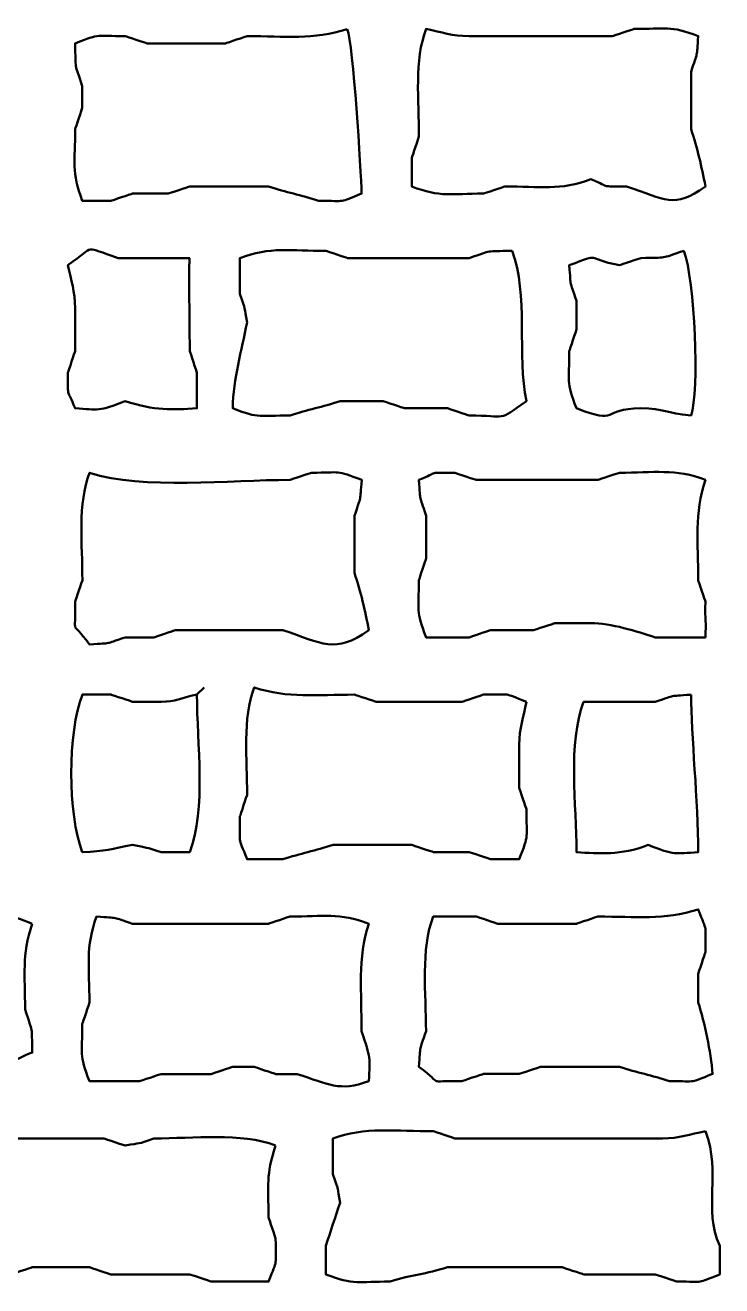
# Model space of a CAD drawing. Header units: centimetres. Extents: x -20.5 to 19.2, y -15.1 to 14.2.
# Drawn here: x -0.282 to 0.541, y -14.37 to -12.878 of the extents above; entities that cross this region are included whole.
import ezdxf

# ---------------------------------------------------------------- set-up
doc = ezdxf.new("R2010")
doc.units = ezdxf.units.CM
doc.header["$MEASUREMENT"] = 0
doc.layers.add('layer 1', color=7, linetype='Continuous')

msp = doc.modelspace()

# ---------------------------------------------------------------- linework, layer by layer
at = {"layer": 'layer 1', "color": 225, "lineweight": 50}
for points, knots in [([(0.09855, -12.8825), (0.05833, -12.89555), (0.02488, -12.89098), (-0.02005, -12.89098), (-0.02005, -12.89098), (-0.02055, -12.89118), (-0.04403, -12.89893), (-0.04545, -12.89945), (-0.04545, -12.89945), (-0.04545, -12.89945), (-0.13863, -12.89944), (-0.13863, -12.89944), (-0.13863, -12.89944), (-0.13913, -12.89924), (-0.16261, -12.89149), (-0.16403, -12.89097), (-0.16403, -12.89097), (-0.1998, -12.89098), (-0.19223, -12.88737), (-0.22333, -12.89944), (-0.22333, -12.89944), (-0.22263, -12.93276), (-0.22456, -12.92036), (-0.21486, -12.95026), (-0.21486, -12.95026), (-0.21486, -12.95026), (-0.21486, -12.97567), (-0.21486, -12.97567), (-0.21486, -12.97567), (-0.21506, -12.97617), (-0.22282, -12.99966), (-0.22333, -13.00108), (-0.22333, -13.00108), (-0.22333, -13.03946), (-0.22807, -13.05173), (-0.21486, -13.08578), (-0.21486, -13.08578), (-0.21486, -13.08578), (-0.18097, -13.08579), (-0.18097, -13.08579), (-0.18097, -13.08579), (-0.18047, -13.08558), (-0.15699, -13.07783), (-0.15557, -13.07732), (-0.15557, -13.07732), (-0.15557, -13.07732), (-0.11322, -13.07731), (-0.11322, -13.07731), (-0.11322, -13.07731), (-0.11272, -13.07711), (-0.08923, -13.06935), (-0.08781, -13.06885), (-0.08781, -13.06885), (-0.08781, -13.06885), (-0.02851, -13.06885), (-0.02851, -13.06885), (-0.02851, -13.06885), (-0.02851, -13.06885), (-0.02005, -13.06885), (-0.02005, -13.06885), (-0.02005, -13.06885), (-0.02005, -13.06885), (0.00536, -13.06885), (0.00536, -13.06885), (0.00536, -13.06885), (0.02644, -13.07567), (0.04357, -13.07895), (0.06466, -13.08579), (0.06466, -13.08579), (0.09948, -13.08579), (0.08649, -13.08856), (0.11548, -13.07731), (0.11548, -13.07731), (0.11488, -13.05072), (0.10536, -12.90007), (0.09855, -12.8825)], [0, 0, 0, 0, 0.05, 0.05, 0.05, 0.05, 0.1, 0.1, 0.1, 0.1, 0.15, 0.15, 0.15, 0.15, 0.2, 0.2, 0.2, 0.2, 0.25, 0.25, 0.25, 0.25, 0.3, 0.3, 0.3, 0.3, 0.35, 0.35, 0.35, 0.35, 0.4, 0.4, 0.4, 0.4, 0.45, 0.45, 0.45, 0.45, 0.5, 0.5, 0.5, 0.5, 0.55, 0.55, 0.55, 0.55, 0.6, 0.6, 0.6, 0.6, 0.65, 0.65, 0.65, 0.65, 0.7, 0.7, 0.7, 0.7, 0.75, 0.75, 0.75, 0.75, 0.8, 0.8, 0.8, 0.8, 0.85, 0.85, 0.85, 0.85, 0.9, 0.9, 0.9, 0.9, 1, 1, 1, 1]), ([(0.50514, -13.00105), (0.50514, -13.00105), (0.50515, -12.97564), (0.50515, -12.97564), (0.50515, -12.97564), (0.50515, -12.97564), (0.50515, -12.95869), (0.50515, -12.95869), (0.50515, -12.95869), (0.50515, -12.95869), (0.50515, -12.93328), (0.50515, -12.93328), (0.50515, -12.93328), (0.51339, -12.90842), (0.51156, -12.91771), (0.51361, -12.89095), (0.51361, -12.89095), (0.48025, -12.87799), (0.47493, -12.88247), (0.43737, -12.88247), (0.43737, -12.88247), (0.43687, -12.88268), (0.41338, -12.89044), (0.41196, -12.89094), (0.41196, -12.89094), (0.41196, -12.89094), (0.33573, -12.89094), (0.33573, -12.89094), (0.33573, -12.89094), (0.33573, -12.89094), (0.24255, -12.89094), (0.24255, -12.89094), (0.24255, -12.89094), (0.22224, -12.89094), (0.2105, -12.88603), (0.19174, -12.88247), (0.19174, -12.88247), (0.17757, -12.91901), (0.18326, -12.96745), (0.18326, -13.00952), (0.18326, -13.00952), (0.18306, -13.01002), (0.17531, -13.03352), (0.1748, -13.03493), (0.1748, -13.03493), (0.1748, -13.03493), (0.1748, -13.06881), (0.1748, -13.06881), (0.1748, -13.06881), (0.20884, -13.08204), (0.22112, -13.07729), (0.2595, -13.07728), (0.2595, -13.07728), (0.26, -13.07708), (0.2835, -13.06933), (0.28491, -13.06881), (0.28491, -13.06881), (0.32498, -13.06882), (0.35151, -13.07395), (0.38655, -13.06035), (0.38655, -13.06035), (0.41361, -13.07108), (0.39464, -13.06807), (0.42891, -13.06881), (0.42891, -13.06881), (0.4755, -13.08393), (0.48389, -13.09603), (0.52208, -13.06881), (0.52208, -13.06881), (0.51751, -13.04463), (0.51256, -13.02391), (0.50514, -13.00105)], [0, 0, 0, 0, 0.0526316, 0.0526316, 0.0526316, 0.0526316, 0.1052632, 0.1052632, 0.1052632, 0.1052632, 0.1578947, 0.1578947, 0.1578947, 0.1578947, 0.2105263, 0.2105263, 0.2105263, 0.2105263, 0.2631579, 0.2631579, 0.2631579, 0.2631579, 0.3157895, 0.3157895, 0.3157895, 0.3157895, 0.3684211, 0.3684211, 0.3684211, 0.3684211, 0.4210526, 0.4210526, 0.4210526, 0.4210526, 0.4736842, 0.4736842, 0.4736842, 0.4736842, 0.5263158, 0.5263158, 0.5263158, 0.5263158, 0.5789474, 0.5789474, 0.5789474, 0.5789474, 0.6315789, 0.6315789, 0.6315789, 0.6315789, 0.6842105, 0.6842105, 0.6842105, 0.6842105, 0.7368421, 0.7368421, 0.7368421, 0.7368421, 0.7894737, 0.7894737, 0.7894737, 0.7894737, 0.8421053, 0.8421053, 0.8421053, 0.8421053, 0.8947368, 0.8947368, 0.8947368, 0.8947368, 1, 1, 1, 1]), ([(-0.08783, -13.15352), (-0.08783, -13.15352), (-0.17254, -13.15352), (-0.17254, -13.15352), (-0.17254, -13.15352), (-0.21471, -13.13984), (-0.19744, -13.13749), (-0.23183, -13.16198), (-0.23183, -13.16198), (-0.22829, -13.18076), (-0.22338, -13.19249), (-0.22337, -13.2128), (-0.22337, -13.2128), (-0.22337, -13.2128), (-0.22338, -13.22127), (-0.22338, -13.22127), (-0.22338, -13.22127), (-0.22338, -13.22127), (-0.22337, -13.26362), (-0.22337, -13.26362), (-0.22337, -13.26362), (-0.22358, -13.26412), (-0.23132, -13.28762), (-0.23183, -13.28903), (-0.23183, -13.28903), (-0.23183, -13.32307), (-0.23331, -13.30577), (-0.22337, -13.33138), (-0.22337, -13.33138), (-0.19577, -13.33313), (-0.19562, -13.33514), (-0.16407, -13.32291), (-0.16407, -13.32291), (-0.12932, -13.33417), (-0.10833, -13.33323), (-0.07936, -13.33138), (-0.07936, -13.33138), (-0.07936, -13.33138), (-0.07937, -13.28903), (-0.07937, -13.28903), (-0.07937, -13.28903), (-0.07957, -13.28852), (-0.08732, -13.26504), (-0.08783, -13.26362), (-0.08783, -13.26362), (-0.08783, -13.24417), (-0.08919, -13.15606), (-0.08783, -13.15352)], [0, 0, 0, 0, 0.0769231, 0.0769231, 0.0769231, 0.0769231, 0.1538462, 0.1538462, 0.1538462, 0.1538462, 0.2307692, 0.2307692, 0.2307692, 0.2307692, 0.3076923, 0.3076923, 0.3076923, 0.3076923, 0.3846154, 0.3846154, 0.3846154, 0.3846154, 0.4615385, 0.4615385, 0.4615385, 0.4615385, 0.5384615, 0.5384615, 0.5384615, 0.5384615, 0.6153846, 0.6153846, 0.6153846, 0.6153846, 0.6923077, 0.6923077, 0.6923077, 0.6923077, 0.7692308, 0.7692308, 0.7692308, 0.7692308, 0.8461538, 0.8461538, 0.8461538, 0.8461538, 1, 1, 1, 1]), ([(0.29334, -13.14501), (0.26003, -13.14572), (0.27242, -13.14378), (0.24252, -13.15349), (0.24252, -13.15349), (0.24252, -13.15349), (0.20864, -13.15348), (0.20864, -13.15348), (0.20864, -13.15348), (0.20864, -13.15348), (0.20018, -13.15348), (0.20018, -13.15348), (0.20018, -13.15348), (0.20018, -13.15348), (0.09853, -13.15348), (0.09853, -13.15348), (0.09853, -13.15348), (0.09803, -13.15327), (0.07453, -13.14552), (0.07312, -13.14501), (0.07312, -13.14501), (0.03305, -13.145), (0.00652, -13.13987), (-0.02852, -13.15348), (-0.02852, -13.15348), (-0.02852, -13.15348), (-0.02852, -13.19582), (-0.02852, -13.19582), (-0.02852, -13.19582), (-0.02105, -13.21664), (-0.02379, -13.21036), (-0.02006, -13.2297), (-0.02006, -13.2297), (-0.02651, -13.26385), (-0.03622, -13.29525), (-0.037, -13.33135), (-0.037, -13.33135), (-0.00458, -13.34394), (-0.00591, -13.33981), (0.03077, -13.33982), (0.03077, -13.33982), (0.05184, -13.33298), (0.06898, -13.32972), (0.09007, -13.32289), (0.09007, -13.32289), (0.09007, -13.32289), (0.14089, -13.32288), (0.14089, -13.32288), (0.14089, -13.32288), (0.14139, -13.32308), (0.16488, -13.33084), (0.1663, -13.33136), (0.1663, -13.33136), (0.1663, -13.33136), (0.21711, -13.33135), (0.21711, -13.33135), (0.21711, -13.33135), (0.21762, -13.33155), (0.2411, -13.33931), (0.24251, -13.33982), (0.24251, -13.33982), (0.28911, -13.33981), (0.27492, -13.34806), (0.31029, -13.32289), (0.31029, -13.32289), (0.29909, -13.26952), (0.31308, -13.19585), (0.29334, -13.14501)], [0, 0, 0, 0, 0.0555556, 0.0555556, 0.0555556, 0.0555556, 0.1111111, 0.1111111, 0.1111111, 0.1111111, 0.1666667, 0.1666667, 0.1666667, 0.1666667, 0.2222222, 0.2222222, 0.2222222, 0.2222222, 0.2777778, 0.2777778, 0.2777778, 0.2777778, 0.3333333, 0.3333333, 0.3333333, 0.3333333, 0.3888889, 0.3888889, 0.3888889, 0.3888889, 0.4444444, 0.4444444, 0.4444444, 0.4444444, 0.5, 0.5, 0.5, 0.5, 0.5555556, 0.5555556, 0.5555556, 0.5555556, 0.6111111, 0.6111111, 0.6111111, 0.6111111, 0.6666667, 0.6666667, 0.6666667, 0.6666667, 0.7222222, 0.7222222, 0.7222222, 0.7222222, 0.7777778, 0.7777778, 0.7777778, 0.7777778, 0.8333333, 0.8333333, 0.8333333, 0.8333333, 0.8888889, 0.8888889, 0.8888889, 0.8888889, 1, 1, 1, 1]), ([(0.49663, -13.14501), (0.46672, -13.15471), (0.47911, -13.15277), (0.44581, -13.15349), (0.44581, -13.15349), (0.44531, -13.15369), (0.42182, -13.16145), (0.42039, -13.16195), (0.42039, -13.16195), (0.37724, -13.1538), (0.40165, -13.14711), (0.3611, -13.16195), (0.3611, -13.16195), (0.36339, -13.19104), (0.3608, -13.17722), (0.36958, -13.2043), (0.36958, -13.2043), (0.36958, -13.2043), (0.36958, -13.23818), (0.36958, -13.23818), (0.36958, -13.23818), (0.36937, -13.23868), (0.36162, -13.26218), (0.3611, -13.26358), (0.3611, -13.26358), (0.36109, -13.30026), (0.35699, -13.29893), (0.36957, -13.33136), (0.36957, -13.33136), (0.42119, -13.3514), (0.39743, -13.33137), (0.44581, -13.33136), (0.44581, -13.33136), (0.47446, -13.33136), (0.4744, -13.33747), (0.50511, -13.33983), (0.50511, -13.33983), (0.51518, -13.31235), (0.50953, -13.17824), (0.49663, -13.14501)], [0, 0, 0, 0, 0.0909091, 0.0909091, 0.0909091, 0.0909091, 0.1818182, 0.1818182, 0.1818182, 0.1818182, 0.2727273, 0.2727273, 0.2727273, 0.2727273, 0.3636364, 0.3636364, 0.3636364, 0.3636364, 0.4545455, 0.4545455, 0.4545455, 0.4545455, 0.5454545, 0.5454545, 0.5454545, 0.5454545, 0.6363636, 0.6363636, 0.6363636, 0.6363636, 0.7272727, 0.7272727, 0.7272727, 0.7272727, 0.8181818, 0.8181818, 0.8181818, 0.8181818, 1, 1, 1, 1]), ([(0.10706, -13.52619), (0.10706, -13.52619), (0.10706, -13.50078), (0.10706, -13.50078), (0.10706, -13.50078), (0.10706, -13.50078), (0.10706, -13.48384), (0.10706, -13.48384), (0.10706, -13.48384), (0.10706, -13.48384), (0.10706, -13.45843), (0.10706, -13.45843), (0.10706, -13.45843), (0.1153, -13.43357), (0.11348, -13.44284), (0.11553, -13.41608), (0.11553, -13.41608), (0.08444, -13.40401), (0.09202, -13.40762), (0.05623, -13.40761), (0.05623, -13.40761), (0.05573, -13.40781), (0.03224, -13.41557), (0.03082, -13.41608), (0.03082, -13.41608), (-0.04059, -13.41607), (-0.14308, -13.42813), (-0.20634, -13.40762), (-0.20634, -13.40762), (-0.22053, -13.44415), (-0.21481, -13.49259), (-0.21481, -13.53467), (-0.21481, -13.53467), (-0.21502, -13.53517), (-0.22277, -13.55866), (-0.22329, -13.56008), (-0.22329, -13.56008), (-0.22228, -13.60557), (-0.22957, -13.57831), (-0.20634, -13.6109), (-0.20634, -13.6109), (-0.17726, -13.6086), (-0.19108, -13.6112), (-0.164, -13.60241), (-0.164, -13.60241), (-0.164, -13.60241), (-0.13011, -13.60242), (-0.13011, -13.60242), (-0.13011, -13.60242), (-0.12961, -13.60222), (-0.10614, -13.59445), (-0.10471, -13.59395), (-0.10471, -13.59395), (-0.10471, -13.59395), (-0.05389, -13.59395), (-0.05389, -13.59395), (-0.05389, -13.59395), (-0.05389, -13.59395), (-0.00307, -13.59394), (-0.00307, -13.59394), (-0.00307, -13.59394), (-0.00307, -13.59394), (0.02233, -13.59395), (0.02233, -13.59395), (0.02233, -13.59395), (0.06941, -13.60921), (0.08354, -13.62275), (0.12397, -13.59395), (0.12397, -13.59395), (0.11942, -13.56978), (0.11445, -13.54906), (0.10706, -13.52619)], [0, 0, 0, 0, 0.0526316, 0.0526316, 0.0526316, 0.0526316, 0.1052632, 0.1052632, 0.1052632, 0.1052632, 0.1578947, 0.1578947, 0.1578947, 0.1578947, 0.2105263, 0.2105263, 0.2105263, 0.2105263, 0.2631579, 0.2631579, 0.2631579, 0.2631579, 0.3157895, 0.3157895, 0.3157895, 0.3157895, 0.3684211, 0.3684211, 0.3684211, 0.3684211, 0.4210526, 0.4210526, 0.4210526, 0.4210526, 0.4736842, 0.4736842, 0.4736842, 0.4736842, 0.5263158, 0.5263158, 0.5263158, 0.5263158, 0.5789474, 0.5789474, 0.5789474, 0.5789474, 0.6315789, 0.6315789, 0.6315789, 0.6315789, 0.6842105, 0.6842105, 0.6842105, 0.6842105, 0.7368421, 0.7368421, 0.7368421, 0.7368421, 0.7894737, 0.7894737, 0.7894737, 0.7894737, 0.8421053, 0.8421053, 0.8421053, 0.8421053, 0.8947368, 0.8947368, 0.8947368, 0.8947368, 1, 1, 1, 1]), ([(0.52204, -13.5601), (0.52184, -13.5596), (0.51408, -13.53609), (0.51357, -13.53469), (0.51357, -13.53469), (0.51356, -13.48978), (0.50901, -13.45633), (0.52204, -13.41609), (0.52204, -13.41609), (0.48699, -13.40249), (0.46047, -13.40763), (0.42038, -13.40764), (0.42038, -13.40764), (0.41988, -13.40784), (0.3964, -13.41558), (0.39499, -13.41609), (0.39499, -13.41609), (0.39499, -13.41609), (0.29333, -13.41609), (0.29333, -13.41609), (0.29333, -13.41609), (0.29333, -13.41609), (0.25098, -13.4161), (0.25098, -13.4161), (0.25098, -13.4161), (0.25048, -13.4159), (0.227, -13.40814), (0.22559, -13.40763), (0.22559, -13.40763), (0.19154, -13.40764), (0.20883, -13.40616), (0.18323, -13.4161), (0.18323, -13.4161), (0.18552, -13.44519), (0.18293, -13.43137), (0.1917, -13.45846), (0.1917, -13.45846), (0.1917, -13.45846), (0.1917, -13.50927), (0.1917, -13.50927), (0.1917, -13.50927), (0.1915, -13.50978), (0.18374, -13.53326), (0.18323, -13.53468), (0.18323, -13.53468), (0.18323, -13.57136), (0.17912, -13.57002), (0.1917, -13.60245), (0.1917, -13.60245), (0.1917, -13.60245), (0.24252, -13.60244), (0.24252, -13.60244), (0.24252, -13.60244), (0.24302, -13.60223), (0.26651, -13.59449), (0.26793, -13.59397), (0.26793, -13.59397), (0.26793, -13.59397), (0.31875, -13.59396), (0.31875, -13.59396), (0.31875, -13.59396), (0.31925, -13.59376), (0.34274, -13.58602), (0.34416, -13.58551), (0.34416, -13.58551), (0.34416, -13.58551), (0.3865, -13.5855), (0.3865, -13.5855), (0.3865, -13.5855), (0.41037, -13.58551), (0.44116, -13.59546), (0.46274, -13.60244), (0.46274, -13.60244), (0.46274, -13.60244), (0.52204, -13.60245), (0.52204, -13.60245), (0.52204, -13.60245), (0.5233, -13.58319), (0.52144, -13.58406), (0.52204, -13.5601)], [0, 0, 0, 0, 0.047619, 0.047619, 0.047619, 0.047619, 0.0952381, 0.0952381, 0.0952381, 0.0952381, 0.1428571, 0.1428571, 0.1428571, 0.1428571, 0.1904762, 0.1904762, 0.1904762, 0.1904762, 0.2380952, 0.2380952, 0.2380952, 0.2380952, 0.2857143, 0.2857143, 0.2857143, 0.2857143, 0.3333333, 0.3333333, 0.3333333, 0.3333333, 0.3809524, 0.3809524, 0.3809524, 0.3809524, 0.4285714, 0.4285714, 0.4285714, 0.4285714, 0.4761905, 0.4761905, 0.4761905, 0.4761905, 0.5238095, 0.5238095, 0.5238095, 0.5238095, 0.5714286, 0.5714286, 0.5714286, 0.5714286, 0.6190476, 0.6190476, 0.6190476, 0.6190476, 0.6666667, 0.6666667, 0.6666667, 0.6666667, 0.7142857, 0.7142857, 0.7142857, 0.7142857, 0.7619048, 0.7619048, 0.7619048, 0.7619048, 0.8095238, 0.8095238, 0.8095238, 0.8095238, 0.8571429, 0.8571429, 0.8571429, 0.8571429, 0.9047619, 0.9047619, 0.9047619, 0.9047619, 1, 1, 1, 1]), ([(-0.07933, -13.67015), (-0.10019, -13.67418), (-0.10377, -13.67862), (-0.12168, -13.67863), (-0.12168, -13.67863), (-0.12168, -13.67863), (-0.15556, -13.67862), (-0.15556, -13.67862), (-0.15556, -13.67862), (-0.15606, -13.67842), (-0.17956, -13.67067), (-0.18096, -13.67016), (-0.18096, -13.67016), (-0.18096, -13.67016), (-0.21485, -13.67015), (-0.21485, -13.67015), (-0.21485, -13.67015), (-0.23226, -13.71504), (-0.23226, -13.81163), (-0.21486, -13.8565), (-0.21486, -13.8565), (-0.18844, -13.8559), (-0.17941, -13.85254), (-0.15556, -13.84803), (-0.15556, -13.84803), (-0.13736, -13.85186), (-0.141, -13.8501), (-0.12168, -13.8565), (-0.12168, -13.8565), (-0.12168, -13.8565), (-0.0878, -13.85651), (-0.0878, -13.85651), (-0.0878, -13.85651), (-0.06791, -13.80529), (-0.07933, -13.7282), (-0.07933, -13.67015), (-0.07933, -13.67015), (-0.07933, -13.67015), (-0.07087, -13.66168), (-0.07087, -13.66168)], [0, 0, 0, 0, 0.0909091, 0.0909091, 0.0909091, 0.0909091, 0.1818182, 0.1818182, 0.1818182, 0.1818182, 0.2727273, 0.2727273, 0.2727273, 0.2727273, 0.3636364, 0.3636364, 0.3636364, 0.3636364, 0.4545455, 0.4545455, 0.4545455, 0.4545455, 0.5454545, 0.5454545, 0.5454545, 0.5454545, 0.6363636, 0.6363636, 0.6363636, 0.6363636, 0.7272727, 0.7272727, 0.7272727, 0.7272727, 0.8181818, 0.8181818, 0.8181818, 0.8181818, 1, 1, 1, 1]), ([(0.31035, -13.67865), (0.28138, -13.6674), (0.29435, -13.67018), (0.25953, -13.67018), (0.25953, -13.67018), (0.25903, -13.67038), (0.23553, -13.67815), (0.23412, -13.67865), (0.23412, -13.67865), (0.23412, -13.67865), (0.20872, -13.67866), (0.20872, -13.67866), (0.20872, -13.67866), (0.20872, -13.67866), (0.13248, -13.67866), (0.13248, -13.67866), (0.13248, -13.67866), (0.13198, -13.67846), (0.10849, -13.67069), (0.10706, -13.67019), (0.10706, -13.67019), (0.06215, -13.67019), (0.02871, -13.67476), (-0.01151, -13.66172), (-0.01151, -13.66172), (-0.02568, -13.69824), (-0.02, -13.7467), (-0.01998, -13.78878), (-0.01998, -13.78878), (-0.02019, -13.78928), (-0.02795, -13.81277), (-0.02845, -13.81419), (-0.02845, -13.81419), (-0.02845, -13.849), (-0.03123, -13.83602), (-0.01998, -13.86501), (-0.01998, -13.86501), (-0.01998, -13.86501), (0.02237, -13.865), (0.02237, -13.865), (0.02237, -13.865), (0.04344, -13.85817), (0.06058, -13.8549), (0.08166, -13.84805), (0.08166, -13.84805), (0.08166, -13.84805), (0.10707, -13.84805), (0.10707, -13.84805), (0.10707, -13.84805), (0.10707, -13.84805), (0.11554, -13.84805), (0.11554, -13.84805), (0.11554, -13.84805), (0.11554, -13.84805), (0.17484, -13.84805), (0.17484, -13.84805), (0.17484, -13.84805), (0.17535, -13.84825), (0.19883, -13.85602), (0.20025, -13.85652), (0.20025, -13.85652), (0.20025, -13.85652), (0.2426, -13.85652), (0.2426, -13.85652), (0.2426, -13.85652), (0.2431, -13.85673), (0.26659, -13.86449), (0.26801, -13.865), (0.26801, -13.865), (0.26801, -13.865), (0.30189, -13.86501), (0.30189, -13.86501), (0.30189, -13.86501), (0.31396, -13.83391), (0.31035, -13.8415), (0.31034, -13.80571), (0.31034, -13.80571), (0.31014, -13.8052), (0.3024, -13.78171), (0.30189, -13.7803), (0.30189, -13.7803), (0.30189, -13.7803), (0.30188, -13.72948), (0.30188, -13.72948), (0.30188, -13.72948), (0.30189, -13.70916), (0.30681, -13.69741), (0.31035, -13.67865)], [0, 0, 0, 0, 0.0434783, 0.0434783, 0.0434783, 0.0434783, 0.0869565, 0.0869565, 0.0869565, 0.0869565, 0.1304348, 0.1304348, 0.1304348, 0.1304348, 0.173913, 0.173913, 0.173913, 0.173913, 0.2173913, 0.2173913, 0.2173913, 0.2173913, 0.2608696, 0.2608696, 0.2608696, 0.2608696, 0.3043478, 0.3043478, 0.3043478, 0.3043478, 0.3478261, 0.3478261, 0.3478261, 0.3478261, 0.3913043, 0.3913043, 0.3913043, 0.3913043, 0.4347826, 0.4347826, 0.4347826, 0.4347826, 0.4782609, 0.4782609, 0.4782609, 0.4782609, 0.5217391, 0.5217391, 0.5217391, 0.5217391, 0.5652174, 0.5652174, 0.5652174, 0.5652174, 0.6086957, 0.6086957, 0.6086957, 0.6086957, 0.6521739, 0.6521739, 0.6521739, 0.6521739, 0.6956522, 0.6956522, 0.6956522, 0.6956522, 0.7391304, 0.7391304, 0.7391304, 0.7391304, 0.7826087, 0.7826087, 0.7826087, 0.7826087, 0.826087, 0.826087, 0.826087, 0.826087, 0.8695652, 0.8695652, 0.8695652, 0.8695652, 0.9130435, 0.9130435, 0.9130435, 0.9130435, 1, 1, 1, 1]), ([(0.50514, -13.67025), (0.47605, -13.67254), (0.48987, -13.66995), (0.46278, -13.67871), (0.46278, -13.67871), (0.46278, -13.67871), (0.37808, -13.67873), (0.37808, -13.67873), (0.37808, -13.67873), (0.35901, -13.72786), (0.36961, -13.80084), (0.36961, -13.85661), (0.36961, -13.85661), (0.39622, -13.8583), (0.42212, -13.86063), (0.45432, -13.84813), (0.45432, -13.84813), (0.48586, -13.86038), (0.48601, -13.85836), (0.51361, -13.8566), (0.51361, -13.8566), (0.51361, -13.79698), (0.50515, -13.71724), (0.50514, -13.67025)], [0, 0, 0, 0, 0.1428571, 0.1428571, 0.1428571, 0.1428571, 0.2857143, 0.2857143, 0.2857143, 0.2857143, 0.4285714, 0.4285714, 0.4285714, 0.4285714, 0.5714286, 0.5714286, 0.5714286, 0.5714286, 0.7142857, 0.7142857, 0.7142857, 0.7142857, 1, 1, 1, 1]), ([(-0.27412, -13.94126), (-0.3052, -13.92918), (-0.29762, -13.93279), (-0.33341, -13.9328), (-0.33341, -13.9328), (-0.33391, -13.933), (-0.35741, -13.94075), (-0.35881, -13.94126), (-0.35881, -13.94126), (-0.35881, -13.94126), (-0.40963, -13.94128), (-0.40963, -13.94128), (-0.40963, -13.94128), (-0.43827, -13.94128), (-0.43822, -13.93516), (-0.46893, -13.9328), (-0.46893, -13.9328), (-0.4853, -13.97493), (-0.48529, -14.06008), (-0.46893, -14.10221), (-0.46893, -14.10221), (-0.46893, -14.10221), (-0.42659, -14.1022), (-0.42659, -14.1022), (-0.42659, -14.1022), (-0.42609, -14.102), (-0.4026, -14.09426), (-0.40118, -14.09375), (-0.40118, -14.09375), (-0.40118, -14.09375), (-0.37577, -14.09375), (-0.37577, -14.09375), (-0.37577, -14.09375), (-0.37577, -14.09375), (-0.34189, -14.09374), (-0.34189, -14.09374), (-0.34189, -14.09374), (-0.34139, -14.09394), (-0.3179, -14.10169), (-0.31649, -14.10221), (-0.31649, -14.10221), (-0.28244, -14.1022), (-0.29973, -14.10368), (-0.27413, -14.09374), (-0.27413, -14.09374), (-0.27483, -14.06044), (-0.2729, -14.07283), (-0.28259, -14.04292), (-0.28259, -14.04292), (-0.28259, -14.00038), (-0.28664, -13.97988), (-0.27412, -13.94126)], [0, 0, 0, 0, 0.0714286, 0.0714286, 0.0714286, 0.0714286, 0.1428571, 0.1428571, 0.1428571, 0.1428571, 0.2142857, 0.2142857, 0.2142857, 0.2142857, 0.2857143, 0.2857143, 0.2857143, 0.2857143, 0.3571429, 0.3571429, 0.3571429, 0.3571429, 0.4285714, 0.4285714, 0.4285714, 0.4285714, 0.5, 0.5, 0.5, 0.5, 0.5714286, 0.5714286, 0.5714286, 0.5714286, 0.6428571, 0.6428571, 0.6428571, 0.6428571, 0.7142857, 0.7142857, 0.7142857, 0.7142857, 0.7857143, 0.7857143, 0.7857143, 0.7857143, 0.8571429, 0.8571429, 0.8571429, 0.8571429, 1, 1, 1, 1]), ([(0.11546, -14.06833), (0.11547, -14.02228), (0.11068, -13.98218), (0.12394, -13.94128), (0.12394, -13.94128), (0.08933, -13.92785), (0.07, -13.9328), (0.03076, -13.9328), (0.03076, -13.9328), (0.03026, -13.933), (0.00676, -13.94077), (0.00535, -13.94129), (0.00535, -13.94129), (0.00535, -13.94129), (-0.08782, -13.94129), (-0.08782, -13.94129), (-0.08782, -13.94129), (-0.08782, -13.94129), (-0.13017, -13.94128), (-0.13017, -13.94128), (-0.13017, -13.94128), (-0.13017, -13.94128), (-0.15558, -13.94129), (-0.15558, -13.94129), (-0.15558, -13.94129), (-0.18044, -13.93305), (-0.17117, -13.93486), (-0.19794, -13.9328), (-0.19794, -13.9328), (-0.21153, -13.96786), (-0.20639, -13.99438), (-0.20639, -14.03445), (-0.20639, -14.03445), (-0.2066, -14.03495), (-0.21435, -14.05844), (-0.21487, -14.05986), (-0.21487, -14.05986), (-0.21487, -14.09655), (-0.21898, -14.09519), (-0.20639, -14.12762), (-0.20639, -14.12762), (-0.20639, -14.12762), (-0.1471, -14.12763), (-0.1471, -14.12763), (-0.1471, -14.12763), (-0.1466, -14.12743), (-0.1231, -14.11967), (-0.12169, -14.11916), (-0.12169, -14.11916), (-0.12169, -14.11916), (-0.06239, -14.11917), (-0.06239, -14.11917), (-0.06239, -14.11917), (-0.06189, -14.11897), (-0.0384, -14.11121), (-0.03698, -14.11068), (-0.03698, -14.11068), (-0.03698, -14.11068), (-0.01158, -14.1107), (-0.01158, -14.1107), (-0.01158, -14.1107), (-0.01107, -14.1109), (0.01241, -14.11865), (0.01383, -14.11917), (0.01383, -14.11917), (0.01383, -14.11917), (0.03924, -14.11916), (0.03924, -14.11916), (0.03924, -14.11916), (0.07615, -14.13112), (0.08897, -14.14044), (0.12395, -14.12762), (0.12395, -14.12762), (0.12579, -14.09878), (0.12618, -14.10139), (0.11546, -14.06833)], [0, 0, 0, 0, 0.05, 0.05, 0.05, 0.05, 0.1, 0.1, 0.1, 0.1, 0.15, 0.15, 0.15, 0.15, 0.2, 0.2, 0.2, 0.2, 0.25, 0.25, 0.25, 0.25, 0.3, 0.3, 0.3, 0.3, 0.35, 0.35, 0.35, 0.35, 0.4, 0.4, 0.4, 0.4, 0.45, 0.45, 0.45, 0.45, 0.5, 0.5, 0.5, 0.5, 0.55, 0.55, 0.55, 0.55, 0.6, 0.6, 0.6, 0.6, 0.65, 0.65, 0.65, 0.65, 0.7, 0.7, 0.7, 0.7, 0.75, 0.75, 0.75, 0.75, 0.8, 0.8, 0.8, 0.8, 0.85, 0.85, 0.85, 0.85, 0.9, 0.9, 0.9, 0.9, 1, 1, 1, 1]), ([(0.51353, -14.03442), (0.51353, -14.03442), (0.51355, -14.00053), (0.51355, -14.00053), (0.51355, -14.00053), (0.51375, -14.00003), (0.5215, -13.97654), (0.52202, -13.97513), (0.52202, -13.97513), (0.52202, -13.94031), (0.5248, -13.95329), (0.51355, -13.92431), (0.51355, -13.92431), (0.47331, -13.93736), (0.43988, -13.93279), (0.39496, -13.93279), (0.39496, -13.93279), (0.39446, -13.93299), (0.37097, -13.94074), (0.36956, -13.94126), (0.36956, -13.94126), (0.36956, -13.94126), (0.27638, -13.94125), (0.27638, -13.94125), (0.27638, -13.94125), (0.27588, -13.94105), (0.25238, -13.9333), (0.25097, -13.93278), (0.25097, -13.93278), (0.25097, -13.93278), (0.20016, -13.93278), (0.20016, -13.93278), (0.20016, -13.93278), (0.18516, -13.97141), (0.19168, -14.02395), (0.19168, -14.06831), (0.19168, -14.06831), (0.18344, -14.09317), (0.18527, -14.08389), (0.18321, -14.11066), (0.18321, -14.11066), (0.2158, -14.13388), (0.18855, -14.12661), (0.23403, -14.1276), (0.23403, -14.1276), (0.23453, -14.1274), (0.25803, -14.11964), (0.25944, -14.11914), (0.25944, -14.11914), (0.25944, -14.11914), (0.30179, -14.11913), (0.30179, -14.11913), (0.30179, -14.11913), (0.30229, -14.11892), (0.32577, -14.11116), (0.3272, -14.11066), (0.3272, -14.11066), (0.3272, -14.11066), (0.38649, -14.11066), (0.38649, -14.11066), (0.38649, -14.11066), (0.38649, -14.11066), (0.39496, -14.11066), (0.39496, -14.11066), (0.39496, -14.11066), (0.39496, -14.11066), (0.42037, -14.11066), (0.42037, -14.11066), (0.42037, -14.11066), (0.44145, -14.11748), (0.45859, -14.12076), (0.47967, -14.1276), (0.47967, -14.1276), (0.51448, -14.1276), (0.50152, -14.13037), (0.53049, -14.11913), (0.53049, -14.11913), (0.52845, -14.09263), (0.52137, -14.05853), (0.51353, -14.03442)], [0, 0, 0, 0, 0.047619, 0.047619, 0.047619, 0.047619, 0.0952381, 0.0952381, 0.0952381, 0.0952381, 0.1428571, 0.1428571, 0.1428571, 0.1428571, 0.1904762, 0.1904762, 0.1904762, 0.1904762, 0.2380952, 0.2380952, 0.2380952, 0.2380952, 0.2857143, 0.2857143, 0.2857143, 0.2857143, 0.3333333, 0.3333333, 0.3333333, 0.3333333, 0.3809524, 0.3809524, 0.3809524, 0.3809524, 0.4285714, 0.4285714, 0.4285714, 0.4285714, 0.4761905, 0.4761905, 0.4761905, 0.4761905, 0.5238095, 0.5238095, 0.5238095, 0.5238095, 0.5714286, 0.5714286, 0.5714286, 0.5714286, 0.6190476, 0.6190476, 0.6190476, 0.6190476, 0.6666667, 0.6666667, 0.6666667, 0.6666667, 0.7142857, 0.7142857, 0.7142857, 0.7142857, 0.7619048, 0.7619048, 0.7619048, 0.7619048, 0.8095238, 0.8095238, 0.8095238, 0.8095238, 0.8571429, 0.8571429, 0.8571429, 0.8571429, 0.9047619, 0.9047619, 0.9047619, 0.9047619, 1, 1, 1, 1]), ([(0.01381, -14.20389), (-0.02692, -14.18807), (-0.08355, -14.19543), (-0.13018, -14.19543), (-0.13018, -14.19543), (-0.151, -14.20291), (-0.1447, -14.20015), (-0.16406, -14.20389), (-0.16406, -14.20389), (-0.16456, -14.20369), (-0.18805, -14.19594), (-0.18947, -14.19542), (-0.18947, -14.19542), (-0.18947, -14.19542), (-0.34194, -14.19542), (-0.34194, -14.19542), (-0.34194, -14.19542), (-0.34244, -14.19521), (-0.36593, -14.18747), (-0.36736, -14.18695), (-0.36736, -14.18695), (-0.41444, -14.18694), (-0.40729, -14.17804), (-0.44359, -14.20389), (-0.44359, -14.20389), (-0.44129, -14.23297), (-0.44389, -14.21916), (-0.43512, -14.24623), (-0.43512, -14.24623), (-0.43512, -14.24623), (-0.43512, -14.27164), (-0.43512, -14.27164), (-0.43512, -14.27164), (-0.43512, -14.30706), (-0.44906, -14.31718), (-0.45207, -14.35635), (-0.45207, -14.35635), (-0.41745, -14.36978), (-0.39812, -14.36483), (-0.35888, -14.36483), (-0.35888, -14.36483), (-0.35838, -14.36462), (-0.33489, -14.35686), (-0.33347, -14.35634), (-0.33347, -14.35634), (-0.33347, -14.35634), (-0.2996, -14.35635), (-0.2996, -14.35635), (-0.2996, -14.35635), (-0.2991, -14.35615), (-0.27559, -14.34839), (-0.27418, -14.34789), (-0.27418, -14.34789), (-0.27418, -14.34789), (-0.2064, -14.34789), (-0.2064, -14.34789), (-0.2064, -14.34789), (-0.2059, -14.34809), (-0.18243, -14.35583), (-0.181, -14.35634), (-0.181, -14.35634), (-0.181, -14.35634), (-0.08782, -14.35634), (-0.08782, -14.35634), (-0.08782, -14.35634), (-0.08732, -14.35654), (-0.06383, -14.36431), (-0.06241, -14.36483), (-0.06241, -14.36483), (-0.06241, -14.36483), (0.00535, -14.36481), (0.00535, -14.36481), (0.00535, -14.36481), (0.01661, -14.33584), (0.01382, -14.34882), (0.01381, -14.314), (0.01381, -14.314), (0.01361, -14.3135), (0.00586, -14.29001), (0.00535, -14.28859), (0.00535, -14.28859), (0.00535, -14.24866), (0.00199, -14.2404), (0.01381, -14.20389)], [0, 0, 0, 0, 0.0454545, 0.0454545, 0.0454545, 0.0454545, 0.0909091, 0.0909091, 0.0909091, 0.0909091, 0.1363636, 0.1363636, 0.1363636, 0.1363636, 0.1818182, 0.1818182, 0.1818182, 0.1818182, 0.2272727, 0.2272727, 0.2272727, 0.2272727, 0.2727273, 0.2727273, 0.2727273, 0.2727273, 0.3181818, 0.3181818, 0.3181818, 0.3181818, 0.3636364, 0.3636364, 0.3636364, 0.3636364, 0.4090909, 0.4090909, 0.4090909, 0.4090909, 0.4545455, 0.4545455, 0.4545455, 0.4545455, 0.5, 0.5, 0.5, 0.5, 0.5454545, 0.5454545, 0.5454545, 0.5454545, 0.5909091, 0.5909091, 0.5909091, 0.5909091, 0.6363636, 0.6363636, 0.6363636, 0.6363636, 0.6818182, 0.6818182, 0.6818182, 0.6818182, 0.7272727, 0.7272727, 0.7272727, 0.7272727, 0.7727273, 0.7727273, 0.7727273, 0.7727273, 0.8181818, 0.8181818, 0.8181818, 0.8181818, 0.8636364, 0.8636364, 0.8636364, 0.8636364, 0.9090909, 0.9090909, 0.9090909, 0.9090909, 1, 1, 1, 1]), ([(0.52204, -14.18688), (0.50328, -14.19043), (0.49154, -14.19535), (0.47122, -14.19536), (0.47122, -14.19536), (0.47122, -14.19536), (0.34418, -14.19536), (0.34418, -14.19536), (0.34418, -14.19536), (0.34418, -14.19536), (0.2256, -14.19535), (0.2256, -14.19535), (0.2256, -14.19535), (0.2251, -14.19515), (0.2016, -14.1874), (0.20019, -14.18688), (0.20019, -14.18688), (0.15846, -14.18689), (0.11735, -14.18149), (0.0816, -14.19536), (0.0816, -14.19536), (0.0816, -14.19536), (0.0816, -14.23771), (0.0816, -14.23771), (0.0816, -14.23771), (0.08909, -14.25852), (0.08632, -14.25223), (0.09007, -14.27159), (0.09007, -14.27159), (0.0842, -14.28855), (0.07898, -14.30544), (0.07313, -14.32241), (0.07313, -14.32241), (0.07313, -14.32241), (0.07313, -14.35628), (0.07313, -14.35628), (0.07313, -14.35628), (0.10649, -14.36923), (0.11182, -14.36475), (0.14937, -14.36475), (0.14937, -14.36475), (0.17568, -14.35621), (0.19083, -14.35634), (0.21713, -14.34782), (0.21713, -14.34782), (0.21713, -14.34782), (0.25102, -14.34783), (0.25102, -14.34783), (0.25102, -14.34783), (0.25102, -14.34783), (0.35266, -14.34783), (0.35266, -14.34783), (0.35266, -14.34783), (0.35316, -14.34803), (0.37665, -14.35577), (0.37806, -14.35628), (0.37806, -14.35628), (0.37806, -14.35628), (0.46276, -14.35628), (0.46276, -14.35628), (0.46276, -14.35628), (0.46326, -14.35648), (0.48676, -14.36425), (0.48818, -14.36476), (0.48818, -14.36476), (0.523, -14.36475), (0.51002, -14.36754), (0.539, -14.35628), (0.539, -14.35628), (0.539, -14.35628), (0.539, -14.32241), (0.539, -14.32241), (0.539, -14.32241), (0.51891, -14.27828), (0.54144, -14.23678), (0.52204, -14.18688)], [0, 0, 0, 0, 0.05, 0.05, 0.05, 0.05, 0.1, 0.1, 0.1, 0.1, 0.15, 0.15, 0.15, 0.15, 0.2, 0.2, 0.2, 0.2, 0.25, 0.25, 0.25, 0.25, 0.3, 0.3, 0.3, 0.3, 0.35, 0.35, 0.35, 0.35, 0.4, 0.4, 0.4, 0.4, 0.45, 0.45, 0.45, 0.45, 0.5, 0.5, 0.5, 0.5, 0.55, 0.55, 0.55, 0.55, 0.6, 0.6, 0.6, 0.6, 0.65, 0.65, 0.65, 0.65, 0.7, 0.7, 0.7, 0.7, 0.75, 0.75, 0.75, 0.75, 0.8, 0.8, 0.8, 0.8, 0.85, 0.85, 0.85, 0.85, 0.9, 0.9, 0.9, 0.9, 1, 1, 1, 1])]:
    msp.add_open_spline(points, degree=3, knots=knots, dxfattribs=at)

doc.saveas('drawing.dxf')
